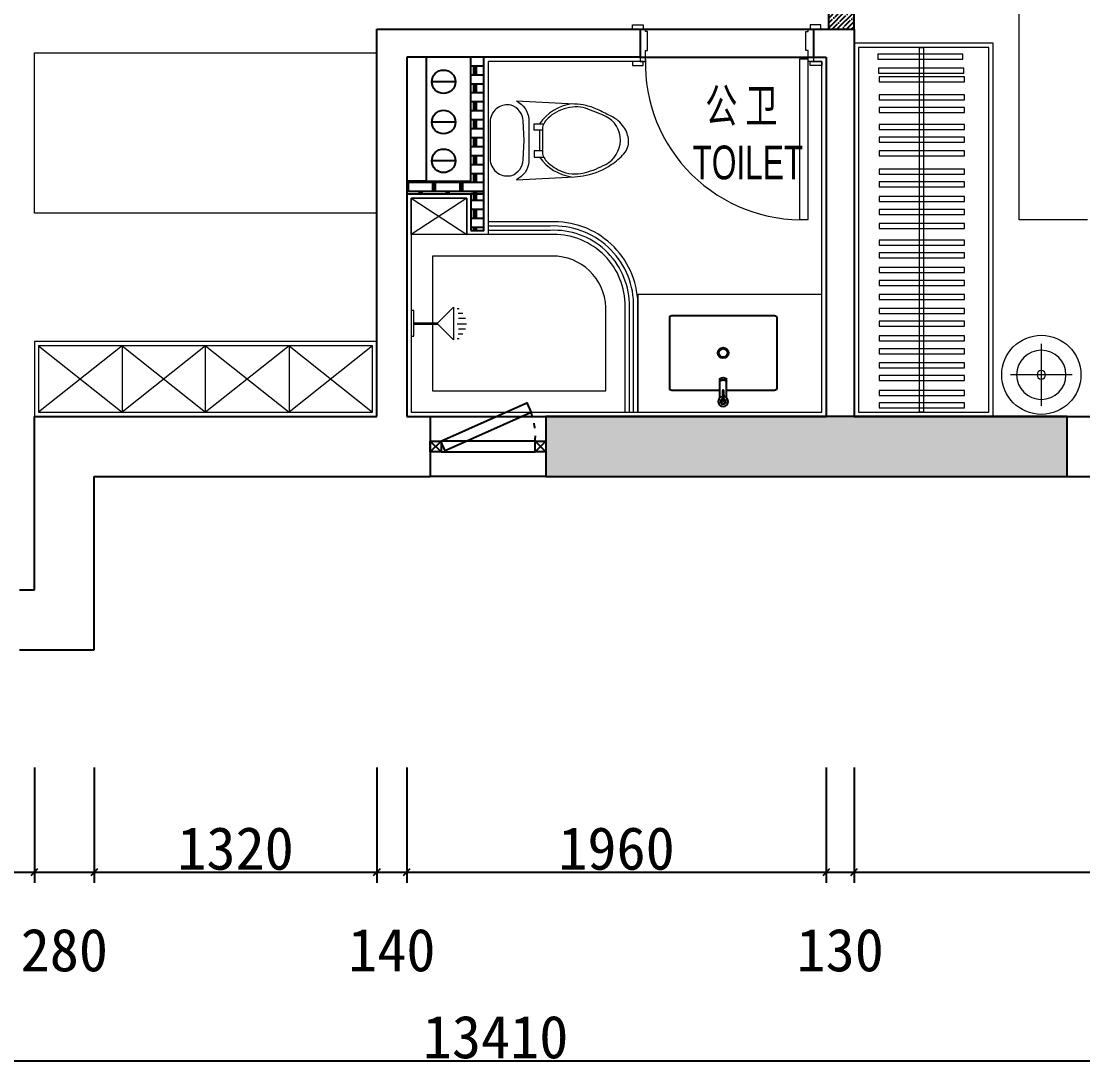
# Model space of a CAD drawing. Header units: millimetres. Extents: x 104198 to 1296755, y -81101 to 81453.
# Drawn here: x 498082 to 503042, y -28539 to -23680 of the extents above; entities that cross this region are included whole.
import ezdxf

# ---------------------------------------------------------------- set-up
doc = ezdxf.new("R2010")
doc.units = ezdxf.units.MM
doc.set_wipeout_variables(frame=1)
doc.header["$PDMODE"] = 3
doc.linetypes.add('ACAD_ISO03W100', pattern=[30, 12, -18])
doc.layers.get('Defpoints').update_dxf_attribs({"color": 250})
for name, color, linetype, lineweight in [('01-PL-墙体柱子', 7, 'Continuous', 35), ('1-洁具', 31, 'Continuous', 15), ('1-活动家具', 51, 'Continuous', 20), ('1-门套', 3, 'Continuous', 13), ('P★01 活动家具', 51, 'Continuous', 0), ('P★04 平面门扇', 60, 'Continuous', 0), ('P★05 平面门套', 60, 'Continuous', 0), ('P★07 平面完成面', 200, 'Continuous', 0), ('平面文字', 2, 'Continuous', 0)]:
    doc.layers.add(name, color=color, linetype=linetype, lineweight=lineweight)
for name, color, linetype in [('1-墙线', 7, 'Continuous'), ('2-卫生间', 30, 'Continuous'), ('P-新砌墙体填充', 8, 'Continuous'), ('外建筑', 144, 'Continuous')]:
    doc.layers.add(name, color=color, linetype=linetype)
doc.styles.add('ROMANT', font='', dxfattribs={"width": 0.7})
doc.styles.get('ROMANT').set_extended_font_data('SimSun')
doc.dimstyles.new('平面', dxfattribs={"dimscale": 0, "dimtxt": 200, "dimasz": 30, "dimexe": 50, "dimexo": 50, "dimgap": 10, "dimtad": 1, "dimdec": 0, "dimdsep": 46, "dimtxsty": 'Standard', "dimblk1": 'OBLIQUE', "dimblk2": 'OBLIQUE', "dimsah": 1, "dimcen": 0, "dimdle": 50, "dimclrd": 8, "dimclre": 8, "dimclrt": 1, "dimadec": 0, "dimazin": 0, "dimtfac": 1, "dimtdec": 0, "dimtmove": 2, "dimatfit": 3, "dimldrblk": 'OBLIQUE', "dimfxl": 1, "dimtolj": 1, "dimtzin": 0, "dimarcsym": 0})

# ---------------------------------------------------------------- blocks, each defined once
blk = doc.blocks.new('tree')
at = {"color": 251, "linetype": 'ByBlock', "ltscale": 0.3}
for p, q in [((539040.6604909211, 164806.4127353916), (538990.6611893788, 164856.4127353916)), ((539040.6602800286, 164856.4127353916), (538990.6614002713, 164806.4127353916))]:
    blk.add_line(p, q, dxfattribs=at)
at = {"color": 2, "linetype": 'ByBlock', "ltscale": 0.3}
blk.add_lwpolyline([(538990.6614002713, 164806.4127353916), (539040.6604909211, 164806.4127353916), (539040.6602800286, 164856.4127353916), (538990.6611893788, 164856.4127353916)], close=True, dxfattribs=at)
blk = doc.blocks.new('_OBLIQUE')
at = {"color": 0, "linetype": 'ByBlock'}
blk.add_line((-0.5, -0.5), (0.5, 0.5), dxfattribs=at)
blk = doc.blocks.new('*D215')
at = {"layer": 'Defpoints', "color": 0, "ltscale": 0.1, "transparency": 16777216}
for p in [(567744.4234831183, 9401.132257662975), (572014.4234831183, 9401.132257662975), (572014.4234831183, 8861.132257662975)]:
    blk.add_point(p, dxfattribs=at)
at = {"layer": '外建筑', "color": 8, "lineweight": -2, "ltscale": 0.1, "transparency": 16777216}
for p, q in [((567744.4234831183, 9351.132257662975), (567744.4234831183, 8811.132257662975)), ((572014.4234831183, 9351.132257662975), (572014.4234831183, 8811.132257662975)), ((567694.4234831183, 8861.132257662975), (572064.4234831183, 8861.132257662975))]:
    blk.add_line(p, q, dxfattribs=at)
at = {"layer": '外建筑', "color": 8, "lineweight": -2, "ltscale": 0.1, "transparency": 16777216, "xscale": 30, "yscale": 30, "zscale": 30, "rotation": 180}
blk.add_blockref('_OBLIQUE', (567744.4234831183, 8861.132257662975), dxfattribs=at)
at = {"layer": '外建筑', "color": 8, "lineweight": -2, "ltscale": 0.1, "transparency": 16777216, "xscale": 30, "yscale": 30, "zscale": 30}
blk.add_blockref('_OBLIQUE', (572014.4234831183, 8861.132257662975), dxfattribs=at)
at = {"layer": '外建筑', "color": 1, "ltscale": 0.1, "transparency": 16777216, "insert": (569879.4234831183, 8971.132257662975), "char_height": 200, "attachment_point": 5}
blk.add_mtext('\\A1;4270', dxfattribs=at)
blk = doc.blocks.new('*D216')
at = {"layer": 'Defpoints', "color": 0, "ltscale": 0.1, "transparency": 16777216}
for p in [(572014.4234831183, 9401.132257662975), (572294.4234831183, 9401.132257662975), (572294.4234831183, 8861.132257662975)]:
    blk.add_point(p, dxfattribs=at)
at = {"layer": '外建筑', "color": 8, "lineweight": -2, "ltscale": 0.1, "transparency": 16777216}
for p, q in [((572014.4234831183, 9351.132257662975), (572014.4234831183, 8811.132257662975)), ((572294.4234831183, 9351.132257662975), (572294.4234831183, 8811.132257662975)), ((571964.4234831183, 8861.132257662975), (572344.4234831183, 8861.132257662975))]:
    blk.add_line(p, q, dxfattribs=at)
at = {"layer": '外建筑', "color": 8, "lineweight": -2, "ltscale": 0.1, "transparency": 16777216, "xscale": 30, "yscale": 30, "zscale": 30, "rotation": 180}
blk.add_blockref('_OBLIQUE', (572014.4234831183, 8861.132257662975), dxfattribs=at)
at = {"layer": '外建筑', "color": 8, "lineweight": -2, "ltscale": 0.1, "transparency": 16777216, "xscale": 30, "yscale": 30, "zscale": 30}
blk.add_blockref('_OBLIQUE', (572294.4234831183, 8861.132257662975), dxfattribs=at)
at = {"layer": '外建筑', "color": 1, "ltscale": 0.1, "transparency": 16777216, "insert": (572154.4234831183, 8496.132257662975), "char_height": 200, "attachment_point": 5}
blk.add_mtext('\\A1;280', dxfattribs=at)
blk = doc.blocks.new('*D217')
at = {"layer": 'Defpoints', "color": 0, "ltscale": 0.1, "transparency": 16777216}
for p in [(572294.4234831183, 9401.132257662975), (573614.4234831183, 9401.132257662975), (573614.4234831183, 8861.132257662975)]:
    blk.add_point(p, dxfattribs=at)
at = {"layer": '外建筑', "color": 8, "lineweight": -2, "ltscale": 0.1, "transparency": 16777216}
for p, q in [((572294.4234831183, 9351.132257662975), (572294.4234831183, 8811.132257662975)), ((573614.4234831183, 9351.132257662975), (573614.4234831183, 8811.132257662975)), ((572244.4234831183, 8861.132257662975), (573664.4234831183, 8861.132257662975))]:
    blk.add_line(p, q, dxfattribs=at)
at = {"layer": '外建筑', "color": 8, "lineweight": -2, "ltscale": 0.1, "transparency": 16777216, "xscale": 30, "yscale": 30, "zscale": 30, "rotation": 180}
blk.add_blockref('_OBLIQUE', (572294.4234831183, 8861.132257662975), dxfattribs=at)
at = {"layer": '外建筑', "color": 8, "lineweight": -2, "ltscale": 0.1, "transparency": 16777216, "xscale": 30, "yscale": 30, "zscale": 30}
blk.add_blockref('_OBLIQUE', (573614.4234831183, 8861.132257662975), dxfattribs=at)
at = {"layer": '外建筑', "color": 1, "ltscale": 0.1, "transparency": 16777216, "insert": (572954.4234831183, 8971.132257662975), "char_height": 200, "attachment_point": 5}
blk.add_mtext('\\A1;1320', dxfattribs=at)
blk = doc.blocks.new('*D218')
at = {"layer": 'Defpoints', "color": 0, "ltscale": 0.1, "transparency": 16777216}
for p in [(573614.4234831183, 9401.132257662975), (573754.4234831183, 9401.132257662975), (573754.4234831183, 8861.132257662975)]:
    blk.add_point(p, dxfattribs=at)
at = {"layer": '外建筑', "color": 8, "lineweight": -2, "ltscale": 0.1, "transparency": 16777216}
for p, q in [((573614.4234831183, 9351.132257662975), (573614.4234831183, 8811.132257662975)), ((573754.4234831183, 9351.132257662975), (573754.4234831183, 8811.132257662975)), ((573564.4234831183, 8861.132257662975), (573804.4234831183, 8861.132257662975))]:
    blk.add_line(p, q, dxfattribs=at)
at = {"layer": '外建筑', "color": 8, "lineweight": -2, "ltscale": 0.1, "transparency": 16777216, "xscale": 30, "yscale": 30, "zscale": 30, "rotation": 180}
blk.add_blockref('_OBLIQUE', (573614.4234831183, 8861.132257662975), dxfattribs=at)
at = {"layer": '外建筑', "color": 8, "lineweight": -2, "ltscale": 0.1, "transparency": 16777216, "xscale": 30, "yscale": 30, "zscale": 30}
blk.add_blockref('_OBLIQUE', (573754.4234831183, 8861.132257662975), dxfattribs=at)
at = {"layer": '外建筑', "color": 1, "ltscale": 0.1, "transparency": 16777216, "insert": (573684.4234831183, 8496.132257662975), "char_height": 200, "attachment_point": 5}
blk.add_mtext('\\A1;140', dxfattribs=at)
blk = doc.blocks.new('*D219')
at = {"layer": 'Defpoints', "color": 0, "ltscale": 0.1, "transparency": 16777216}
for p in [(573754.4234831183, 9401.132257662975), (575714.4234831183, 9401.132257662975), (575714.4234831183, 8861.132257662975)]:
    blk.add_point(p, dxfattribs=at)
at = {"layer": '外建筑', "color": 8, "lineweight": -2, "ltscale": 0.1, "transparency": 16777216}
for p, q in [((573754.4234831183, 9351.132257662975), (573754.4234831183, 8811.132257662975)), ((575714.4234831183, 9351.132257662975), (575714.4234831183, 8811.132257662975)), ((573704.4234831183, 8861.132257662975), (575764.4234831183, 8861.132257662975))]:
    blk.add_line(p, q, dxfattribs=at)
at = {"layer": '外建筑', "color": 8, "lineweight": -2, "ltscale": 0.1, "transparency": 16777216, "xscale": 30, "yscale": 30, "zscale": 30, "rotation": 180}
blk.add_blockref('_OBLIQUE', (573754.4234831183, 8861.132257662975), dxfattribs=at)
at = {"layer": '外建筑', "color": 8, "lineweight": -2, "ltscale": 0.1, "transparency": 16777216, "xscale": 30, "yscale": 30, "zscale": 30}
blk.add_blockref('_OBLIQUE', (575714.4234831183, 8861.132257662975), dxfattribs=at)
at = {"layer": '外建筑', "color": 1, "ltscale": 0.1, "transparency": 16777216, "insert": (574734.4234831183, 8971.132257662975), "char_height": 200, "attachment_point": 5}
blk.add_mtext('\\A1;1960', dxfattribs=at)
blk = doc.blocks.new('*D220')
at = {"layer": 'Defpoints', "color": 0, "ltscale": 0.1, "transparency": 16777216}
for p in [(575714.4234831183, 9401.132257662975), (575844.4234831183, 9401.132257662975), (575844.4234831183, 8861.132257662975)]:
    blk.add_point(p, dxfattribs=at)
at = {"layer": '外建筑', "color": 8, "lineweight": -2, "ltscale": 0.1, "transparency": 16777216}
for p, q in [((575714.4234831183, 9351.132257662975), (575714.4234831183, 8811.132257662975)), ((575844.4234831183, 9351.132257662975), (575844.4234831183, 8811.132257662975)), ((575664.4234831183, 8861.132257662975), (575894.4234831183, 8861.132257662975))]:
    blk.add_line(p, q, dxfattribs=at)
at = {"layer": '外建筑', "color": 8, "lineweight": -2, "ltscale": 0.1, "transparency": 16777216, "xscale": 30, "yscale": 30, "zscale": 30, "rotation": 180}
blk.add_blockref('_OBLIQUE', (575714.4234831183, 8861.132257662975), dxfattribs=at)
at = {"layer": '外建筑', "color": 8, "lineweight": -2, "ltscale": 0.1, "transparency": 16777216, "xscale": 30, "yscale": 30, "zscale": 30}
blk.add_blockref('_OBLIQUE', (575844.4234831183, 8861.132257662975), dxfattribs=at)
at = {"layer": '外建筑', "color": 1, "ltscale": 0.1, "transparency": 16777216, "insert": (575779.4234831183, 8496.132257662975), "char_height": 200, "attachment_point": 5}
blk.add_mtext('\\A1;130', dxfattribs=at)
blk = doc.blocks.new('*D221')
at = {"layer": 'Defpoints', "color": 0, "ltscale": 0.1, "transparency": 16777216}
for p in [(575844.4234831183, 9401.132257662975), (578904.4234831183, 9401.132257662975), (578904.4234831183, 8861.132257662975)]:
    blk.add_point(p, dxfattribs=at)
at = {"layer": '外建筑', "color": 8, "lineweight": -2, "ltscale": 0.1, "transparency": 16777216}
for p, q in [((575844.4234831183, 9351.132257662975), (575844.4234831183, 8811.132257662975)), ((578904.4234831183, 9351.132257662975), (578904.4234831183, 8811.132257662975)), ((575794.4234831183, 8861.132257662975), (578954.4234831183, 8861.132257662975))]:
    blk.add_line(p, q, dxfattribs=at)
at = {"layer": '外建筑', "color": 8, "lineweight": -2, "ltscale": 0.1, "transparency": 16777216, "xscale": 30, "yscale": 30, "zscale": 30, "rotation": 180}
blk.add_blockref('_OBLIQUE', (575844.4234831183, 8861.132257662975), dxfattribs=at)
at = {"layer": '外建筑', "color": 8, "lineweight": -2, "ltscale": 0.1, "transparency": 16777216, "xscale": 30, "yscale": 30, "zscale": 30}
blk.add_blockref('_OBLIQUE', (578904.4234831183, 8861.132257662975), dxfattribs=at)
at = {"layer": '外建筑', "color": 1, "ltscale": 0.1, "transparency": 16777216, "insert": (577374.4234831183, 8971.132257662975), "char_height": 200, "attachment_point": 5}
blk.add_mtext('\\A1;3060', dxfattribs=at)
blk = doc.blocks.new('*D225')
at = {"layer": 'Defpoints', "color": 0, "ltscale": 0.1, "transparency": 16777216}
for p in [(567464.4234831183, 9401.132257662975), (580874.4234831183, 9401.132257662975), (580874.4234831183, 7979.632257662975)]:
    blk.add_point(p, dxfattribs=at)
at = {"layer": '外建筑', "color": 8, "lineweight": -2, "ltscale": 0.1, "transparency": 16777216}
for p, q in [((567464.4234831183, 9351.132257662975), (567464.4234831183, 7929.632257662975)), ((580874.4234831183, 9351.132257662975), (580874.4234831183, 7929.632257662975)), ((567414.4234831183, 7979.632257662975), (580924.4234831183, 7979.632257662975))]:
    blk.add_line(p, q, dxfattribs=at)
at = {"layer": '外建筑', "color": 8, "lineweight": -2, "ltscale": 0.1, "transparency": 16777216, "xscale": 30, "yscale": 30, "zscale": 30, "rotation": 180}
blk.add_blockref('_OBLIQUE', (567464.4234831183, 7979.632257662975), dxfattribs=at)
at = {"layer": '外建筑', "color": 8, "lineweight": -2, "ltscale": 0.1, "transparency": 16777216, "xscale": 30, "yscale": 30, "zscale": 30}
blk.add_blockref('_OBLIQUE', (580874.4234831183, 7979.632257662975), dxfattribs=at)
at = {"layer": '外建筑', "color": 1, "ltscale": 0.1, "transparency": 16777216, "insert": (574169.4234831183, 8089.632257662975), "char_height": 200, "attachment_point": 5}
blk.add_mtext('\\A1;13410', dxfattribs=at)
blk = doc.blocks.new('A$C1AED7FCF')
at = {"layer": '1-活动家具', "color": 45}
for points in [[(247.5273906283546, 0.000136089627631), (247.5273906283546, 495.0532024205893)], [(0.0008574628736824, 247.5266692551086), (495.0539237938356, 247.5266692551086)]]:
    blk.add_lwpolyline(points, dxfattribs=at)
at = {"layer": '1-活动家具', "color": 51, "ltscale": 2000}
blk.add_circle((247.5273906283546, 247.5266692551086), 197.5265331654809, dxfattribs=at)
at = {"layer": '1-活动家具', "color": 45}
blk.add_circle((247.5273906283546, 247.5266692551086), 34.51086849579588, dxfattribs=at)
blk = doc.blocks.new('*U125')
at = {"layer": '1-门套'}
blk.add_lwpolyline([(10.0002949880436, 30.0000558210304), (10.0002949880436, 20.00005582196171), (35.00029498804361, 20.00005582196171), (35.00029498804361, 170.0000558219616), (10.0002949880436, 170.0000558219616), (10.0002949880436, 120.0000558228929), (0.0002949871122837, 120.0000558228929), (0.0002949880436063, 30.0000558210304), (10.0002949880436, 30.0000558210304)], dxfattribs=at)
for points in [[(20.0002949880436, 170.0000558219616), (70.0002949880436, 170.0000558219616), (70.0002949880436, 190.0000558219616), (20.0002949880436, 190.0000558219616)], [(20.0002949880436, 20.00005582196171), (70.0002949880436, 20.00005582196171), (70.0002949880436, 5.58219617233e-05), (20.0002949880436, 5.58219617233e-05)]]:
    blk.add_lwpolyline(points, close=True, dxfattribs=at)
blk = doc.blocks.new('A$C070810E0')
at = {"layer": '1-洁具'}
for p, q in [((219.9492222070694, -2.529320772737265e-05), (219.9492222070694, 169.705602191505)), ((240.1727963141166, 163.3923000979703), (250.2500489167869, 163.3923000979703)), ((244.8246155679226, 138.6003731036326), (268.0803336095996, 138.6003731036326)), ((247.1488360809162, 113.0342306637904), (282.035791370552, 113.0342306637904)), ((14.98353005712852, 87.85278844961431), (138.0964084649459, 87.85278844961431)), ((14.98353005712852, 81.85278844961431), (138.0964084640145, 81.85278844961431)), ((240.1727963141166, 86.69232434791047), (288.2382170422934, 86.69232434791047)), ((247.1488360809162, 56.67134623450693), (282.035791370552, 56.67134623450693)), ((240.1727963141166, 6.313276800327003), (250.2500489167869, 6.313276800327003)), ((244.8246155679226, 31.10520379478112), (268.0803336095996, 31.10520379478112))]:
    blk.add_line(p, q, dxfattribs=at)
blk.add_lwpolyline([(219.9492222070694, 169.705602191505), (135.0964084644802, 84.85278844903223), (219.9492222070694, -2.529320772737265e-05)], dxfattribs=at)
blk.add_lwpolyline([(-1.66487880051136e-05, 151.056467333925), (14.98353005712852, 151.056467333925), (14.98353005712852, 18.07877085392829), (-1.66487880051136e-05, 18.07877085392829)], close=True, dxfattribs=at)
blk = doc.blocks.new('A$C4B8E483D')
at = {"layer": '2-卫生间', "color": 31}
for p, q in [((385.0261307894252, 265.3333143982454), (297.028869339265, 265.3333143982454)), ((385.0261307894252, 234.6666477315011), (297.028869339265, 234.6666477315011))]:
    blk.add_line(p, q, dxfattribs=at)
blk.add_lwpolyline([(349.9998155275826, 234.6666477315011), (349.9998155275826, 9.999981064756867, -0.4142135623730951), (339.9998155275826, -1.89352431335e-05), (9.99981552758254, -1.89352431335e-05, -0.4142135623730951), (-0.0001844724174589, 9.999981064756867), (-0.0001844724174589, 489.9999810647568, -0.4142135623730951), (9.99981552758254, 499.9999810647568), (339.9998155275826, 499.9999810647568, -0.4142135623730951), (349.9998155275826, 489.9999810647568), (349.9998155275826, 265.3333143982454)], format="xyb", dxfattribs=at)
at = {"layer": '2-卫生间', "color": 8}
blk.add_circle((174.9998155275825, 249.9999810647569), 25, dxfattribs=at)
at = {"layer": '2-卫生间', "color": 250}
blk.add_circle((174.9998155275825, 249.9999810647569), 20, dxfattribs=at)
at = {"layer": '2-卫生间', "color": 31}
for centre, radius, start, end in [((351.4229141480755, 249.9999810649897), 2.861772136755946, 90, 270), ((375.711364837829, -56.31514731940114), 310.1294643413907, 85.5081589435474, 94.49184105645261), ((402.1693186168558, 249.9999810649897), 23, 189.4881142795032, 170.5118857204967), ((402.1693186168558, 249.9999810649897), 12.26666666666666, 196.4135496161072, 163.5864503838927), ((402.1693186168558, 249.9999810649897), 10.73333333333333, 198.395142436749, 161.6048575632511), ((399.9998155275826, 249.9999810649897), 2.861772136755946, 270, 90), ((375.711364837829, 556.3151094491477), 310.1294643413907, 265.5081589435474, 274.4918410564526)]:
    blk.add_arc(centre, radius, start, end, dxfattribs=at)
at = {"layer": '2-卫生间', "color": 31, "extrusion": (0, 0, -1)}
for centre in [(297.028869339265, 249.9999810647569), (306.8312258596998, 249.9999810647569), (308.2068445652258, 249.9999810647569)]:
    blk.add_ellipse(centre, major_axis=(7.5077e-11, 15.33333333337214), ratio=0.4480661530727216, start_param=3.141592653578866, end_param=6.283185307168659, dxfattribs=at)
blk = doc.blocks.new('A$C52425123')
at = {"color": 31}
blk.add_wipeout([(6.912159733474255e-11, 108.69988295532175), (1.941430829805995, 42.361426058769894), (7.208105661627997, 29.350064836244204), (15.017564019893143, 18.52332640728753), (22.1683121978175, 11.945815750842373), (32.93596832755111, 5.3751758651264385), (42.16135562110844, 1.9953569245351457), (49.359703804747255, 0.5306330185758276), (57.127966119368125, 4.412082546528504e-06), (370.68843917414176, 14.513593864684518), (425.13534466488363, 20.84695971308978), (453.3069934595645, 27.192904941348875), (493.54957988699766, 38.489288783039484), (533.4195899563788, 51.03744989695238), (555.7403083398825, 60.299677382705426), (586.7593236905848, 80.5261533497117), (609.4389792195357, 100.87890555393417), (630.3372038165351, 123.05694662824942), (651.8570469140394, 160.8962092136397), (657.5224196193737, 195.9614894142908), (657.2249974298903, 204.09457199750466), (653.8059267465645, 227.97528817524162), (645.1319069340434, 256.37736462217237), (630.3687949791648, 285.1426722886606), (616.5124876301991, 303.39411697533814), (608.8422349602065, 311.28136543318027), (581.6347495489114, 331.44015515744866), (558.7921892402433, 344.11004692086965), (542.3322116807087, 352.9046358906113), (507.4674335078949, 368.68794479002867), (479.9289450400258, 376.6426594428188), (454.5064987036567, 380.7992963907428), (396.4580623664182, 388.91724287284285), (370.8190622030569, 393.7688381053728), (283.9752606811628, 397.79723710175625), (79.23089747050847, 407.29465629366194), (47.1724535290864, 407.3997614985769), (25.976164492058274, 399.0479802932716), (10.333218756524388, 383.94216464883834), (3.8060943697132643, 371.6822142238398), (-4.851926860283129e-08, 351.18837460192486), (6.912159733474255e-11, 298.69988295534756)], dxfattribs=at).dxf.layer = '1-洁具'
at = {"layer": '1-洁具', "color": 35, "linetype": 'ByBlock'}
blk.add_line((230.3598606456071, 252.0353787778295), (230.3598606456071, 156.0093178682727), dxfattribs=at)
at = {"layer": '1-洁具', "color": 35}
for points in [[(154.1164635312743, 113.2981144698569), (157.9049705010838, 204.1313454015762), (154.1164635312743, 294.9645763332956, 0.3134601612829284), (97.13643759116528, 368.5123674689676, 0.21435475313025), (35.46140991384163, 356.9258977208519, 0.2256120847262177), (0, 298.6998829553487), (0, 108.6998829553486, 0.2211107298759147), (35.46140992548317, 51.33679307450075, 0.2144692709568888), (100.8430665615015, 40.65752542926929, 0.1498971085216597), (138.5587416412308, 68.71875726350117, 0.1498971085216519), (154.0573753672652, 113.1000284418114)], [(122.1414647060446, 20.55546384939225), (393.6744207050651, 34.12937994388631, 0.0398455666707484), (448.0404250235297, 41.21478261065202, 0.0962068153825901), (565.7099001277238, 91.11306586809224, 0.0600277202694914), (624.5064134798013, 141.9377586695482, 0.2044221536711928), (646.1048707030712, 204.0222142207785, 0.1339407865600717), (624.5064134798013, 266.1066846601316, 0.1291626456903028), (565.7099001277238, 316.9313774616457, -0.0005980740844551), (508.2744777472689, 345.1803657181445, 0.0566866815852417), (448.0404250235297, 366.8296607189696, 0.0511348932109304), (393.6786056044511, 373.9151430880884), (122.1414647060446, 387.7072269537602, -0.2723906102384151), (180.3329317620955, 303.9054527820554), (180.3329317620955, 104.1553535084822, -0.2706757508547543), (122.1158373560756, 20.40417247195728)], [(262.7844088459387, 300.6541504822672, 0.0936503265804845), (248.5324034853838, 278.7059775581001, 0.0989150241419817), (243.5393883828074, 253.017229988589), (243.5393883828074, 155.0272133410908, 0.0962820143263192), (248.5324034853838, 129.3384657715214, 0.0962820143263506), (262.7844088459387, 107.3902928472962, 0.0555704585023748), (298.0035075866617, 78.21118300576926, 0.0555704585024524), (338.7840875848196, 57.50491191999754, 0.0929887541685542), (397.2009748881683, 47.27530881285201, 0.0635014518362191), (444.3530219439417, 53.86817313532811, 0.0578559432254342), (539.7705173376016, 92.12707166204927, 0.2688310556156198), (608.1637202012353, 204.0222216648399, 0.2940736075635634), (539.7705173376016, 315.9173716675724, 0.0344161850850609), (444.3530219439417, 354.1762701943517, 0.0870239040048506), (397.2009748881683, 360.7691345168277, 0.1346110399782058), (298.0035075866617, 329.8332603239105, 0.0610576891703468), (262.7844088459387, 300.6541504822672)]]:
    blk.add_lwpolyline(points, format="xyb", close=True, dxfattribs=at)
at = {"layer": '1-洁具', "color": 35, "linetype": 'ByBlock'}
for points in [[(243.5393883828074, 252.0353787778295), (205.9450851012952, 252.0353787778295), (205.9450851012952, 281.7390892683178), (249.8434109664522, 281.7386337994831)], [(243.5393883828074, 156.0093178682727), (205.9450851012952, 156.0093178682727), (205.9450851012952, 126.3056073778425), (249.8435041983612, 126.3056073778425)]]:
    blk.add_lwpolyline(points, dxfattribs=at)
for centre, radius, start, end in [((411.2593645891173, 157.2895493718097), 219.5728932659562, 98.20637561135679, 145.4740861230502), ((411.2593645891173, 250.7548939578701), 219.5728932659824, 214.5259138769498, 261.7782478617479)]:
    blk.add_arc(centre, radius, start, end, dxfattribs=at)
blk = doc.blocks.new('gjhjgjtjtyutyghj')
at = {"layer": '01-PL-墙体柱子', "lineweight": -2, "ltscale": 10}
blk.add_hatch(color=8, dxfattribs=at).paths.add_polyline_path([(576840.0155379487, 10991.13225766298), (574404.4234831183, 10991.13225766298), (574404.4234831183, 10711.13225766298), (576840.0155379487, 10711.13225766298)])
at = {"layer": 'P-新砌墙体填充'}
h = blk.add_hatch(dxfattribs=at)
h.set_pattern_fill('ANSI35', color=256, scale=5, angle=-1.272221872585407e-14, style=0)
h.set_pattern_definition([(44.99999999999999, (575724.4234831202, 12801.13225766297), (-22.45064030267288, 22.45064030267289), []), (44.99999999999999, (575746.8741331202, 12801.13225766297), (-22.45064030267288, 22.45064030267289), [39.6875, -7.9375, 0, -7.9375])])
h.paths.add_polyline_path([(575844.4234831202, 13871.13225766298), (575724.4234831202, 13871.13225766298), (575724.4234831202, 13751.13225766298), (575844.4234831202, 13751.13225766298)])
h.paths.add_polyline_path([(575844.4234831202, 12891.13225766298), (575724.4234831202, 12891.13225766298), (575724.4234831202, 12801.13225766297), (575844.4234831188, 12801.13225766298)])
at = {"layer": 'P-新砌墙体填充', "lineweight": -3}
h = blk.add_hatch(dxfattribs=at)
h.set_pattern_fill('BRSTONE', color=256, scale=5, angle=-1.272221872585407e-14, style=0)
h.set_pattern_definition([(0, (573754.4234831182, 11861.13225766298), (9.305889392408061e-15, 41.91), []), (89.99999999999999, (573868.7234831182, 11861.13225766298), (-63.49999999999999, 41.91000000000001), [41.91, -41.91]), (89.99999999999999, (573856.0234831182, 11861.13225766298), (-63.49999999999999, 41.91000000000001), [41.91, -41.91]), (0, (573868.7234831182, 11868.11725766298), (63.50000000000001, 41.90999999999998), [-114.3, 12.7]), (0, (573868.7234831182, 11875.10225766297), (63.50000000000001, 41.90999999999998), [-114.3, 12.7]), (0, (573868.7234831182, 11882.08725766298), (63.50000000000001, 41.90999999999998), [-114.3, 12.7]), (0, (573868.7234831182, 11889.07225766298), (63.50000000000001, 41.90999999999998), [-114.3, 12.7]), (0, (573868.7234831182, 11896.05725766297), (63.50000000000001, 41.90999999999998), [-114.3, 12.7])])
h.paths.add_polyline_path([(574114.4234831183, 12671.13225766298), (574054.4234831183, 12671.13225766298), (574054.4234831183, 12091.13225766297), (573844.4234831183, 12091.13225766298), (573754.4234831182, 12091.13225766298), (573754.4234831182, 12031.13225766298), (574114.4234831183, 12031.13225766298)])
h.paths.add_polyline_path([(574114.4234831182, 12031.13225766298), (574054.4234831183, 12031.13225766298), (574054.4234831183, 11861.13225766298), (574114.4234831183, 11861.13225766298)])
at = {"linetype": 'ByBlock'}
for p, q in [((573614.4234831183, 10991.13225766298), (573614.4234831183, 12801.13225766298)), ((573614.4234831183, 12801.13225766298), (574844.4234831183, 12801.13225766298)), ((574844.4234831164, 12801.13225766298), (574844.4234831164, 12671.13225766298)), ((575654.4234831183, 12801.13225766298), (575654.4234831183, 12671.13225766298)), ((575654.4234831183, 12801.13225766298), (575844.4234831188, 12801.13225766298)), ((575844.4234831183, 12801.13225766297), (575844.4234831183, 10991.13225766298)), ((574844.4234831183, 12671.13225766298), (573754.4234831183, 12671.13225766298)), ((573754.4234831183, 12671.13225766298), (573754.4234831183, 10991.13225766298)), ((573844.4234831183, 12671.13225766298), (573844.4234831183, 12091.13225766298)), ((575654.4234831183, 12671.13225766298), (575714.4234831183, 12671.13225766298)), ((575714.4234831183, 12671.13225766298), (575714.4234831183, 10991.13225766298)), ((573844.4234831183, 12091.13225766298), (573754.4234831183, 12091.13225766298)), ((572014.4234831183, 10181.13225766298), (572014.4234831183, 10991.13225766298)), ((572014.4234831183, 10991.13225766298), (573614.4234831183, 10991.13225766298)), ((573754.4234831183, 10991.13225766298), (573864.4234831183, 10991.13225766298)), ((573864.4234831183, 10991.13225766298), (573864.4234831183, 10711.13225766298)), ((574404.4234831183, 10991.13225766298), (575714.4234831183, 10991.13225766298)), ((574404.4234831183, 10991.13225766298), (574404.4234831183, 10711.13225766298)), ((575844.4234831183, 10991.13225766298), (578904.4234831183, 10991.13225766298)), ((572294.4234831183, 9901.132257662975), (572294.4234831183, 10711.13225766298)), ((572294.4234831183, 10711.13225766298), (573864.4234831183, 10711.13225766298)), ((574404.4234831183, 10711.13225766298), (580874.4234831183, 10711.13225766298)), ((571944.4234831183, 10181.13225766298), (572014.4234831183, 10181.13225766298)), ((571944.4234831183, 9901.132257662975), (572294.4234831183, 9901.132257662975))]:
    blk.add_line(p, q, dxfattribs=at)
at = {"color": 8, "linetype": 'ByBlock', "ltscale": 2}
for p, q in [((574844.4234831164, 12801.13225766298), (575654.4234831183, 12801.13225766298)), ((574844.4234831164, 12671.13225766298), (575654.4234831183, 12671.13225766298))]:
    blk.add_line(p, q, dxfattribs=at)
at = {"color": 1}
for p, q in [((574354.4234831183, 10876.13159209548), (573914.4234831181, 10876.13159209548)), ((573914.4232722226, 10826.13250144571), (574354.4234831183, 10826.13250144571))]:
    blk.add_line(p, q, dxfattribs=at)
at = {"color": 5}
for points in [[(575724.4234831202, 12801.13225766298), (575844.4234831188, 12801.13225766298), (575844.4234831202, 12891.13225766298), (575724.4234831202, 12891.13225766298)], [(574054.4234831183, 11861.13225766298), (574114.4234831183, 11861.13225766298), (574114.4234831183, 12031.13225766298), (574054.4234831183, 12031.13225766298)]]:
    blk.add_lwpolyline(points, close=True, dxfattribs=at)
for points in [[(573754.4234831183, 12031.13225766298), (574114.4234831183, 12031.13225766298), (574114.4234831183, 12671.13225766298)], [(573844.4234831183, 12091.13225766298), (574054.4234831183, 12091.13225766298), (574054.4234831183, 12671.13225766298)]]:
    blk.add_lwpolyline(points, dxfattribs=at)
at = {"color": 1}
blk.add_lwpolyline([(574335.8915979824, 11009.45555945566), (573934.0826075223, 10830.15264485155), (573913.7075609433, 10875.81211957078), (574315.5165514034, 11055.11503417489)], close=True, dxfattribs=at)
at = {"linetype": 'ByBlock'}
blk.add_lwpolyline([(574404.4234831183, 10711.13225766298), (576840.0155379487, 10711.13225766298), (576840.0155379487, 10991.13225766298), (574404.4234831183, 10991.13225766298)], close=True, dxfattribs=at)
at = {"color": 8, "linetype": 'ACAD_ISO03W100', "ltscale": 2}
blk.add_arc((574025.6274793217, 10898.37936282181), 329.5477883203901, 356.1290178015472, 28.39896535009052, dxfattribs=at)
at = {"layer": '1-墙线', "color": 8}
for p, q in [((573981.4234831183, 12555.63225766298), (573871.4234831183, 12555.63225766298)), ((573981.4234831183, 12367.13225766298), (573871.4234831183, 12367.13225766298)), ((573981.4234831183, 12186.13225766298), (573871.4234831183, 12186.13225766298)), ((573864.4234831183, 10991.13225766298), (574404.4234831183, 10991.13225766298)), ((574404.4234831183, 10711.13225766298), (573864.4234831183, 10711.13225766298))]:
    blk.add_line(p, q, dxfattribs=at)
at = {"layer": '1-墙线', "color": 1}
for centre in [(573926.4234831183, 12555.63225766298), (573926.4234831183, 12367.13225766298), (573926.4234831183, 12186.13225766298)]:
    blk.add_circle(centre, 55, dxfattribs=at)
at = {"layer": '1-门套'}
blk.add_lwpolyline([(575629.4234831183, 12791.13225766391), (575629.4234831183, 12801.13225766298), (575654.4234831183, 12801.13225766298), (575654.4234831183, 12651.13225766298), (575629.4234831183, 12651.13225766298), (575629.4234831183, 12701.13225766204), (575619.4234831174, 12701.13225766204), (575619.4234831183, 12791.13225766391), (575629.4234831183, 12791.13225766391)], dxfattribs=at)
for points in [[(575639.4234831183, 12801.13225766298), (575689.4234831183, 12801.13225766298), (575689.4234831183, 12821.13225766298), (575639.4234831183, 12821.13225766298)], [(575639.4234831183, 12651.13225766298), (575694.4234831183, 12651.13225766298), (575694.4234831183, 12631.13225766298), (575639.4234831183, 12631.13225766298)]]:
    blk.add_lwpolyline(points, close=True, dxfattribs=at)
at = {"layer": 'P★01 活动家具'}
for p, q in [((574034.4234831183, 12011.13225766298), (573774.4234831197, 11841.13225766298)), ((573774.4234831197, 12011.13225766298), (574034.4234831183, 11841.13225766298))]:
    blk.add_line(p, q, dxfattribs=at)
at = {"layer": 'P★01 活动家具', "color": 250}
for p, q in [((572034.4234831183, 11321.13225766298), (572424.4234831183, 11011.13225766298)), ((572424.4234831183, 11321.13225766298), (572034.4234831183, 11011.13225766298)), ((572424.4234831183, 11321.13225766298), (572424.4234831183, 11011.13225766298)), ((572814.4234831183, 11321.13225766298), (572424.4234831183, 11011.13225766298)), ((572424.4234831183, 11321.13225766298), (572814.4234831183, 11011.13225766298)), ((572814.4234831183, 11011.13225766298), (572814.4234831183, 11321.13225766298)), ((572814.4234831183, 11321.13225766298), (573204.4234831183, 11011.13225766298)), ((573204.4234831183, 11321.13225766298), (572814.4234831183, 11011.13225766298)), ((573204.4234831183, 11321.13225766298), (573204.4234831183, 11011.13225766298)), ((573594.4234831183, 11321.13225766298), (573204.4234831183, 11011.13225766298)), ((573204.4234831183, 11321.13225766298), (573594.4234831183, 11011.13225766298))]:
    blk.add_line(p, q, dxfattribs=at)
at = {"layer": 'P★01 活动家具'}
blk.add_lwpolyline([(576934.4234831192, 11909.82905377218), (576615.4234831183, 11909.82905377218), (576615.4234831183, 13424.82905377218), (577609.4234831192, 13424.82905377218)], dxfattribs=at)
for points in [[(575844.4234831183, 12736.1322873717), (575844.4234831183, 10991.13225766298), (576494.4234831202, 10991.13225766298), (576494.4234831202, 12736.1322873717)], [(572014.4234831183, 12691.13225766298), (573614.4234831183, 12691.13225766298), (573614.4234831183, 11941.13225766298), (572014.4234831183, 11941.13225766298)], [(573774.4234831197, 12011.13225766298), (574034.4234831183, 12011.13225766298), (574034.4234831183, 11841.13225766298), (573774.4234831197, 11841.13225766298)], [(575694.4234831183, 11561.13225766298), (574834.4234831183, 11561.13225766298), (574834.4234831183, 11011.13225766298), (575694.4234831183, 11011.13225766298)], [(572014.4234831183, 10991.13225766298), (573614.4234831183, 10991.13225766298), (573614.4234831183, 11341.13225766298), (572014.4234831183, 11341.13225766298)]]:
    blk.add_lwpolyline(points, close=True, dxfattribs=at)
at = {"layer": 'P★01 活动家具', "color": 250}
for points in [[(575864.4234831183, 12716.1322873717), (575864.4234831183, 11011.13225766298), (576474.4234831202, 11011.13225766298), (576474.4234831202, 12716.1322873717)], [(576149.4241435685, 12716.1322873717), (576169.4234831192, 12716.1322873717), (576169.4234831192, 11011.13225766298), (576149.4241435685, 11011.13225766298)], [(576353.2132034971, 12661.36973359642), (576353.2132034971, 12684.70442642432), (575955.0601281662, 12684.70442642432), (575955.0601281662, 12661.36973359642)], [(576357.2393330343, 12596.19475385037), (576357.2393330343, 12619.52944667827), (575959.0862577034, 12619.52944667827), (575959.0862577034, 12596.19475385037)], [(576360.4602366638, 12555.15870853447), (576360.4602366638, 12578.49340136236), (575962.3071613329, 12578.49340136236), (575962.3071613329, 12555.15870853447)], [(576360.4602366638, 12471.97313952332), (576360.4602366638, 12495.30783235122), (575962.3071613329, 12495.30783235122), (575962.3071613329, 12471.97313952332)], [(576360.4602366638, 12411.79564086886), (576360.4602366638, 12435.13033369675), (575962.3071613329, 12435.13033369675), (575962.3071613329, 12411.79564086886)], [(576360.4602366638, 12332.95363070469), (576360.4602366638, 12356.28832353259), (575962.3071613329, 12356.28832353259), (575962.3071613329, 12332.95363070469)], [(576360.4602366638, 12272.77613205023), (576360.4602366638, 12296.11082487812), (575962.3071613329, 12296.11082487812), (575962.3071613329, 12272.77613205023)], [(576360.4602366638, 12209.13978106508), (576360.4602366638, 12232.47447389344), (575962.3071613329, 12232.47447389344), (575962.3071613329, 12209.13978106508)], [(576360.4602366638, 12124.15975376245), (576360.4602366638, 12147.49444658987), (575962.3071613329, 12147.49444658987), (575962.3071613329, 12124.15975376245)], [(576360.4602366638, 12063.98225510799), (576360.4602366638, 12087.31694793541), (575962.3071613329, 12087.31694793541), (575962.3071613329, 12063.98225510799)], [(576360.4602366638, 11995.98225510799), (576360.4602366638, 12019.31694793541), (575962.3071613329, 12019.31694793541), (575962.3071613329, 11995.98225510799)], [(576360.4602366638, 11934.98225510799), (576360.4602366638, 11958.31694793541), (575962.3071613329, 11958.31694793541), (575962.3071613329, 11934.98225510799)], [(576360.4602366638, 11869.98225510799), (576360.4602366638, 11893.31694793541), (575962.3071613329, 11893.31694793541), (575962.3071613329, 11869.98225510799)], [(576360.4602366638, 11792.15975376245), (576360.4602366638, 11815.49444658987), (575962.3071613329, 11815.49444658987), (575962.3071613329, 11792.15975376245)], [(576360.4602366638, 11731.98225510799), (576360.4602366638, 11755.31694793541), (575962.3071613329, 11755.31694793541), (575962.3071613329, 11731.98225510799)], [(576360.4602366638, 11663.98225510799), (576360.4602366638, 11687.31694793541), (575962.3071613329, 11687.31694793541), (575962.3071613329, 11663.98225510799)], [(576360.4602366638, 11602.98225510799), (576360.4602366638, 11626.31694793541), (575962.3071613329, 11626.31694793541), (575962.3071613329, 11602.98225510799)], [(576360.4602366638, 11537.98225510799), (576360.4602366638, 11561.31694793541), (575962.3071613329, 11561.31694793541), (575962.3071613329, 11537.98225510799)], [(576360.4602366638, 11473.15975376245), (576360.4602366638, 11496.49444658987), (575962.3071613329, 11496.49444658987), (575962.3071613329, 11473.15975376245)], [(576360.4602366638, 11412.98225510799), (576360.4602366638, 11436.31694793541), (575962.3071613329, 11436.31694793541), (575962.3071613329, 11412.98225510799)], [(576360.4602366638, 11344.98225510799), (576360.4602366638, 11368.31694793541), (575962.3071613329, 11368.31694793541), (575962.3071613329, 11344.98225510799)], [(572034.4234831183, 11011.13225766298), (573594.4234831183, 11011.13225766298), (573594.4234831183, 11321.13225766298), (572034.4234831183, 11321.13225766298)], [(576360.4602366638, 11283.98225510799), (576360.4602366638, 11307.31694793541), (575962.3071613329, 11307.31694793541), (575962.3071613329, 11283.98225510799)], [(576360.4602366638, 11218.98225510799), (576360.4602366638, 11242.31694793541), (575962.3071613329, 11242.31694793541), (575962.3071613329, 11218.98225510799)], [(576360.4602366638, 11158.98225510799), (576360.4602366638, 11182.31694793541), (575962.3071613329, 11182.31694793541), (575962.3071613329, 11158.98225510799)], [(576360.4602366638, 11089.98225510799), (576360.4602366638, 11113.31694793541), (575962.3071613329, 11113.31694793541), (575962.3071613329, 11089.98225510799)], [(576360.4602366638, 11031.98225510799), (576360.4602366638, 11055.31694793541), (575962.3071613329, 11055.31694793541), (575962.3071613329, 11031.98225510799)]]:
    blk.add_lwpolyline(points, close=True, dxfattribs=at)
at = {"layer": 'P★01 活动家具'}
for points in [[(574834.4234831183, 11011.13225766298), (574834.4234831183, 11521.13225766298, 0.419154654345984), (574424.4234831183, 11901.13225766298), (574134.4234831183, 11901.13225766298)], [(574814.4234831183, 11011.13225766298), (574814.4234831183, 11521.13225766298, 0.4194010231539479), (574424.4234831183, 11881.13225766298), (574134.4234831183, 11881.13225766298)], [(574794.4234831183, 11011.13225766298), (574794.4234831183, 11521.13225766298, 0.4196730894907642), (574424.4234831183, 11861.13225766298), (574134.4234831183, 11861.13225766298)], [(574774.4234831183, 11011.13225766298), (574774.4234831183, 11521.13225766298, 0.4199750609731477), (574424.4234831183, 11841.13225766298), (574134.4234831183, 11841.13225766298)]]:
    blk.add_lwpolyline(points, format="xyb", dxfattribs=at)
blk.add_lwpolyline([(574434.4234831197, 11741.13225766298), (573874.4234831206, 11741.13225766298), (573874.4234831206, 11741.13225766298), (573874.4234831206, 11741.13225766298), (573874.4234831197, 11111.13225766298), (574684.4234831197, 11111.13225766309), (574684.4234831197, 11501.13225766298, 0.4056757525785001)], format="xyb", close=True, dxfattribs=at)
blk.add_circle((576719.2470647125, 11185.85315273635), 185, dxfattribs=at)
at = {"layer": 'P★04 平面门扇'}
blk.add_lwpolyline([(575589.4234831183, 12661.13225766298), (575589.4234831183, 11911.13225766298), (575629.4234831183, 11911.13225766298), (575629.4234831183, 12661.13225766298)], close=True, dxfattribs=at)
at = {"layer": 'P★04 平面门扇', "color": 250}
blk.add_arc((575599.965422284, 12641.34808934964), 730.8097824973028, 178.4487237633867, 272.3101496386835, dxfattribs=at)
at = {"color": 255, "xscale": -1, "rotation": 90}
for p in [(738720.8362185099, 549866.7929923666), (739210.8362185099, 549866.792781474)]:
    blk.add_blockref('tree', p, dxfattribs=at)
at = {"layer": 'P★01 活动家具'}
blk.add_blockref('A$C52425123', (574144.4234831197, 12077.43237470769), dxfattribs=at)
for name, p, xscale, yscale, zscale, rotation in [('A$C070810E0', (573774.4234981037, 11502.24311484749), -0.8999999999999986, 0.8999999999996362, 0.9, 180), ('A$C1AED7FCF', (576863.604618222, 11330.21112695071), -0.583199999999124, 0.583199999999124, 0.5832000000000002, 90)]:
    blk.add_blockref(name, p, dxfattribs=dict(at, xscale=xscale, yscale=yscale, zscale=zscale, rotation=rotation))
at = {"layer": 'P★01 活动家具', "rotation": 270}
blk.add_blockref('A$C4B8E483D', (574982.8476292551, 11463.13207319056), dxfattribs=at)
at = {"layer": 'P★05 平面门套', "rotation": 180}
blk.add_blockref('*U125', (574879.4237781063, 12821.13231348494), dxfattribs=at)
at = {"layer": '平面文字', "insert": (575148.5549058559, 12523.39521589587), "char_height": 157.8947368421053, "attachment_point": 1, "style": 'ROMANT'}
blk.add_mtext_dynamic_manual_height_columns('{\\fMicrosoft YaHei|b0|i0|c134|p34;公 卫 }', width=348.5200356724672, gutter_width=12.5, heights=[0], dxfattribs=at)
at = {"layer": '平面文字', "insert": (575089.4235114659, 12257.4386707254), "char_height": 157.8947368421053, "width": 40937.3293, "attachment_point": 1, "style": 'ROMANT'}
blk.add_mtext('{\\fﾾﾭﾵﾩWﾷﾱﾷￂﾺￚ|b0|i0|c134|p49;TOILET}', dxfattribs=at)
at = {"layer": '外建筑', "color": 251, "ltscale": 0.1}
for base, p1, p2, picture, middle in [((580874.4234831183, 7979.632257662975), (567464.4234831183, 9401.132257662975), (580874.4234831183, 9401.132257662975), '*D225', (574169.4234831183, 8089.632257662975)), ((572014.4234831183, 8861.132257662975), (567744.4234831183, 9401.132257662975), (572014.4234831183, 9401.132257662975), '*D215', (569879.4234831183, 8971.132257662975)), ((572294.4234831183, 8861.132257662975), (572014.4234831183, 9401.132257662975), (572294.4234831183, 9401.132257662975), '*D216', (572154.4234831183, 8496.132257662975)), ((573614.4234831183, 8861.132257662975), (572294.4234831183, 9401.132257662975), (573614.4234831183, 9401.132257662975), '*D217', (572954.4234831183, 8971.132257662975)), ((573754.4234831183, 8861.132257662975), (573614.4234831183, 9401.132257662975), (573754.4234831183, 9401.132257662975), '*D218', (573684.4234831183, 8496.132257662975)), ((575714.4234831183, 8861.132257662975), (573754.4234831183, 9401.132257662975), (575714.4234831183, 9401.132257662975), '*D219', (574734.4234831183, 8971.132257662975)), ((575844.4234831183, 8861.132257662975), (575714.4234831183, 9401.132257662975), (575844.4234831183, 9401.132257662975), '*D220', (575779.4234831183, 8496.132257662975)), ((578904.4234831183, 8861.132257662975), (575844.4234831183, 9401.132257662975), (578904.4234831183, 9401.132257662975), '*D221', (577374.4234831183, 8971.132257662975))]:
    dim = blk.add_linear_dim(base=base, p1=p1, p2=p2, dimstyle='平面', override={"dimscale": 1}, dxfattribs=at)
    dim.commit()
    dim.dimension.update_dxf_attribs({"geometry": picture, "text_midpoint": middle})
at = {"layer": 'P★07 平面完成面'}
blk.add_lwpolyline([(574844.4234831183, 12651.13225766298), (574134.4234831183, 12651.13225766298), (574134.4234831183, 11841.13225766298), (574034.4234831183, 11841.13225766298), (574034.4234831183, 12011.13225766298), (573774.4234831183, 12011.13225766298), (573774.4234831183, 11011.13225766298), (575694.4234831183, 11011.13225766298), (575694.4234831183, 12651.13225766298), (575644.4234831183, 12651.13225766298)], dxfattribs=at)

msp = doc.modelspace()

# ---------------------------------------------------------------- block references
at = {"color": 6}
msp.add_blockref('gjhjgjtjtyutyghj', (-73871.14697136835, -36518.6020061468), dxfattribs=at)

doc.saveas('drawing.dxf')
